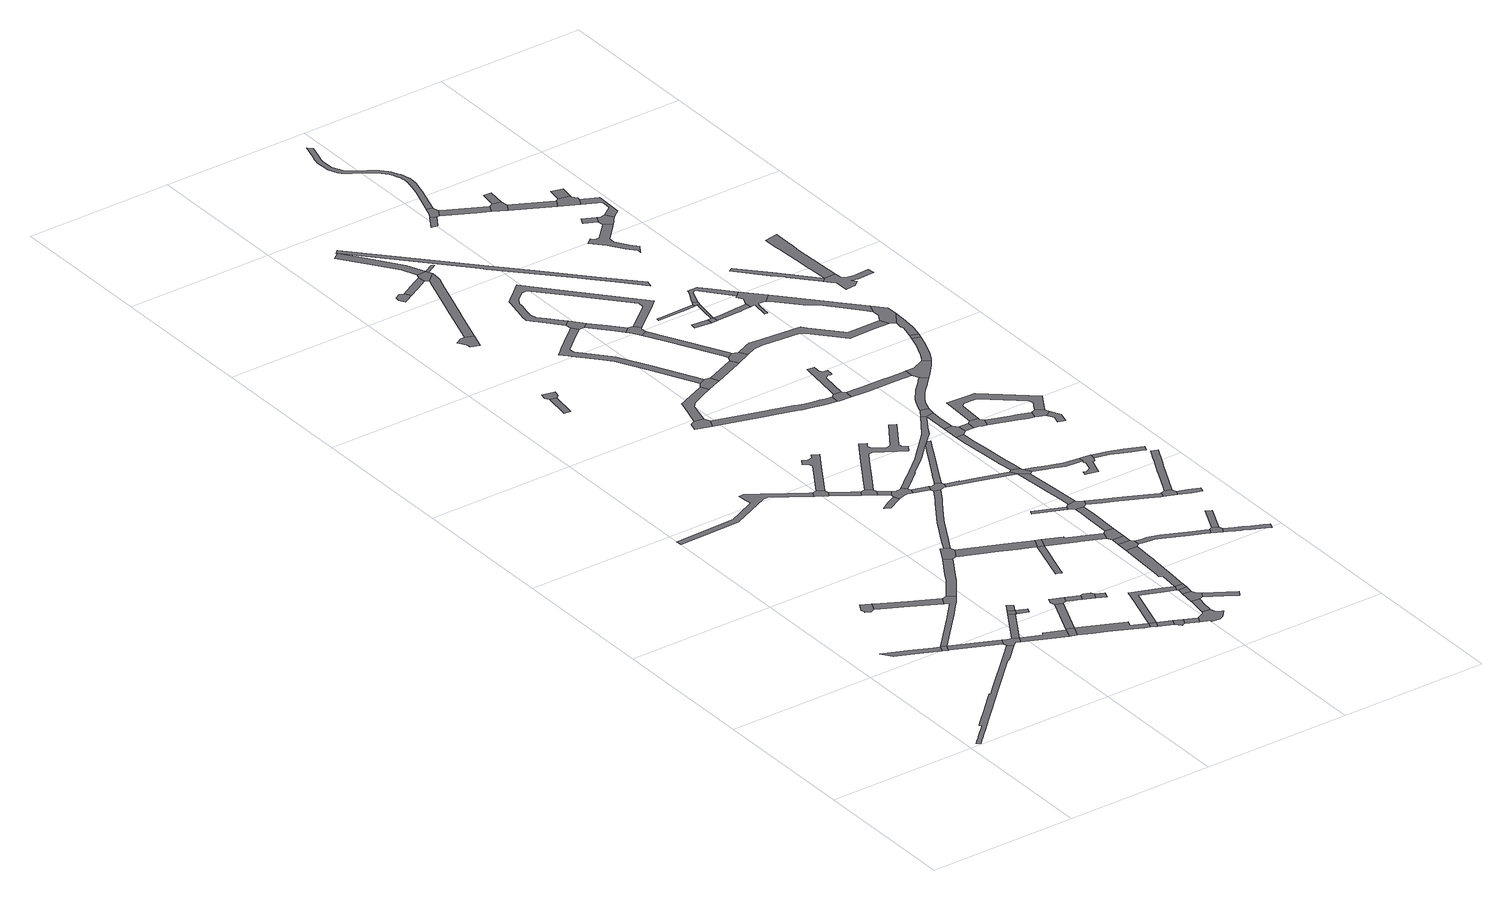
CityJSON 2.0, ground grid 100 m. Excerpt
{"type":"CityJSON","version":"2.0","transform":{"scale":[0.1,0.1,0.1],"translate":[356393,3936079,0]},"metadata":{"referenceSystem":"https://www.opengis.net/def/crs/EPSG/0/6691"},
"CityObjects":{
"road1":{"type":"Road","attributes":{"RoadStructureAttribute.sectionType":"1"},"geometry":[{"type":"MultiSurface","lod":"1","boundaries":[[[0,1,2,3,4,5,6,7,8,9,10,11,12,13,14,15,16,17,18,19,20,21,22,23,24,25,26,27,28,29,30,31,32]]]}]},
"road2":{"type":"Road","attributes":{"RoadStructureAttribute.sectionType":"1"},"geometry":[{"type":"MultiSurface","lod":"1","boundaries":[[[33,34,35,36,37,38,39,40]]]}]},
"road3":{"type":"Road","geometry":[{"type":"MultiSurface","lod":"1","boundaries":[[[41,42,43,33,40]]]}]},
"road4":{"type":"Road","geometry":[{"type":"MultiSurface","lod":"1","boundaries":[[[44,45,46,47,48,49,50]]]}]},
"road5":{"type":"Road","attributes":{"RoadStructureAttribute.sectionType":"1"},"geometry":[{"type":"MultiSurface","lod":"1","boundaries":[[[51,52,42,41,53,54]]]}]},
"road6":{"type":"Road","geometry":[{"type":"MultiSurface","lod":"1","boundaries":[[[55,56,57,58,59,43,42,60,61,62,63,64,65]]]}]},
"road7":{"type":"Road","attributes":{"RoadStructureAttribute.sectionType":"1"},"geometry":[{"type":"MultiSurface","lod":"1","boundaries":[[[49,66,67,56,55,68,69,50]]]}]},
"road8":{"type":"Road","geometry":[{"type":"MultiSurface","lod":"1","boundaries":[[[70,71,51,54,0,32,72,73,74,75]]]}]},
"road9":{"type":"Road","attributes":{"RoadStructureAttribute.sectionType":"1"},"geometry":[{"type":"MultiSurface","lod":"1","boundaries":[[[74,76,77,75]]]}]},
"road10":{"type":"Road","attributes":{"RoadStructureAttribute.sectionType":"1"},"geometry":[{"type":"MultiSurface","lod":"1","boundaries":[[[78,79,80,81,74,73,82,83,84,85]]]}]},
"road11":{"type":"Road","geometry":[{"type":"MultiSurface","lod":"1","boundaries":[[[86,87,88,89,90,91,92,93,94,95,96,97,98,99,100,101,102,103,104,105,106,107,108]]]}]},
"road12":{"type":"Road","geometry":[{"type":"MultiSurface","lod":"1","boundaries":[[[76,109,110,111,77]]]}]},
"road13":{"type":"Road","geometry":[{"type":"MultiSurface","lod":"1","boundaries":[[[112,85,84,113,114]]]}]},
"road14":{"type":"Road","attributes":{"RoadStructureAttribute.sectionType":"1"},"geometry":[{"type":"MultiSurface","lod":"1","boundaries":[[[115,116,111,110]]]}]},
"road15":{"type":"Road","geometry":[{"type":"MultiSurface","lod":"1","boundaries":[[[117,118,110,109]]]}]},
"road16":{"type":"Road","attributes":{"RoadStructureAttribute.sectionType":"1"},"geometry":[{"type":"MultiSurface","lod":"1","boundaries":[[[64,119,120,121,122,123,124,65]]]}]},
"road17":{"type":"Road","attributes":{"RoadStructureAttribute.sectionType":"1"},"geometry":[{"type":"MultiSurface","lod":"1","boundaries":[[[125,126,127,112,114]]]}]},
"road18":{"type":"Road","attributes":{"RoadStructureAttribute.sectionType":"1"},"geometry":[{"type":"MultiSurface","lod":"1","boundaries":[[[113,128,129,130,131,132,133,134,135,136,137,138,114]]]}]},
"road19":{"type":"Road","attributes":{"RoadStructureAttribute.sectionType":"1"},"geometry":[{"type":"MultiSurface","lod":"1","boundaries":[[[139,126,125,140,141,142,143]]]}]},
"road20":{"type":"Road","geometry":[{"type":"MultiSurface","lod":"1","boundaries":[[[144,145,146,147]]]}]},
"road21":{"type":"Road","geometry":[{"type":"MultiSurface","lod":"1","boundaries":[[[148,149,122,121,150,151,152,153]]]}]},
"road22":{"type":"Road","attributes":{"RoadStructureAttribute.sectionType":"1"},"geometry":[{"type":"MultiSurface","lod":"1","boundaries":[[[154,155,147,146,156,157]]]}]},
"road23":{"type":"Road","attributes":{"RoadStructureAttribute.sectionType":"1"},"geometry":[{"type":"MultiSurface","lod":"1","boundaries":[[[158,141,140,159,160]]]}]},
"road24":{"type":"Road","geometry":[{"type":"MultiSurface","lod":"1","boundaries":[[[161,162,133,132]]]}]},
"road25":{"type":"Road","geometry":[{"type":"MultiSurface","lod":"1","boundaries":[[[163,164,165,166,167,86,108]]]}]},
"road26":{"type":"Road","attributes":{"RoadStructureAttribute.sectionType":"1"},"geometry":[{"type":"MultiSurface","lod":"1","boundaries":[[[168,169,170,158,160,171,172]]]}]},
"road27":{"type":"Road","attributes":{"RoadStructureAttribute.sectionType":"1"},"geometry":[{"type":"MultiSurface","lod":"1","boundaries":[[[173,162,161,174]]]}]},
"road28":{"type":"Road","attributes":{"RoadStructureAttribute.sectionType":"1"},"geometry":[{"type":"MultiSurface","lod":"1","boundaries":[[[171,175,176,177,172]]]}]},
"road29":{"type":"Road","attributes":{"RoadStructureAttribute.sectionType":"1"},"geometry":[{"type":"MultiSurface","lod":"1","boundaries":[[[178,179,180,181,165,164]]]}]},
"road30":{"type":"Road","geometry":[{"type":"MultiSurface","lod":"1","boundaries":[[[182,183,184,185,173,174]]]}]},
"road31":{"type":"Road","attributes":{"RoadStructureAttribute.sectionType":"1"},"geometry":[{"type":"MultiSurface","lod":"1","boundaries":[[[186,187,188,151,150,189,190,191,192]]]}]},
"road32":{"type":"Road","geometry":[{"type":"MultiSurface","lod":"1","boundaries":[[[193,194,195,196,197,198,199,200,201]]]}]},
"road33":{"type":"Road","attributes":{"RoadStructureAttribute.sectionType":"1"},"geometry":[{"type":"MultiSurface","lod":"1","boundaries":[[[202,185,184,203]]]}]},
"road34":{"type":"Road","geometry":[{"type":"MultiSurface","lod":"1","boundaries":[[[204,205,206,207,208,209,210,211]]]}]},
"road35":{"type":"Road","geometry":[{"type":"MultiSurface","lod":"1","boundaries":[[[180,179,212,213,214,215]]]}]},
"road36":{"type":"Road","attributes":{"RoadStructureAttribute.sectionType":"1"},"geometry":[{"type":"MultiSurface","lod":"1","boundaries":[[[216,217,218,219,220,221,222,223,224,225,167,166]]]}]},
"road37":{"type":"Road","attributes":{"RoadStructureAttribute.sectionType":"1"},"geometry":[{"type":"MultiSurface","lod":"1","boundaries":[[[226,227,228,229,230,231,153,152,232,233,234,235,236,237,238,239,240,241]]]}]},
"road38":{"type":"Road","attributes":{"RoadStructureAttribute.sectionType":"1"},"geometry":[{"type":"MultiSurface","lod":"1","boundaries":[[[242,243,244,133,162,245,246,247,248,249,250]]]}]},
"road39":{"type":"Road","attributes":{"RoadStructureAttribute.sectionType":"1"},"geometry":[{"type":"MultiSurface","lod":"1","boundaries":[[[192,251,252,253,254,255]]]}]},
"road40":{"type":"Road","geometry":[{"type":"MultiSurface","lod":"1","boundaries":[[[256,257,258,259,260,261]]]}]},
"road41":{"type":"Road","attributes":{"RoadStructureAttribute.sectionType":"1"},"geometry":[{"type":"MultiSurface","lod":"1","boundaries":[[[213,212,262,263]]]}]},
"road42":{"type":"Road","geometry":[{"type":"MultiSurface","lod":"1","boundaries":[[[264,265,266,267,202,203,268,269,270,271,272,273,274,275]]]}]},
"road43":{"type":"Road","geometry":[{"type":"MultiSurface","lod":"1","boundaries":[[[276,277,278,279,280,263,262,211,210,281,282,283,284,285]]]}]},
"road44":{"type":"Road","geometry":[{"type":"MultiSurface","lod":"1","boundaries":[[[286,287,288,289,290,291,292]]]}]},
"road45":{"type":"Road","geometry":[{"type":"MultiSurface","lod":"1","boundaries":[[[186,192,255,293]]]}]},
"road46":{"type":"Road","attributes":{"RoadStructureAttribute.sectionType":"1"},"geometry":[{"type":"MultiSurface","lod":"1","boundaries":[[[294,295,296,297,298,299,264,275]]]}]},
"road47":{"type":"Road","attributes":{"RoadStructureAttribute.sectionType":"1"},"geometry":[{"type":"MultiSurface","lod":"1","boundaries":[[[284,300,301,285]]]}]},
"road48":{"type":"Road","attributes":{"RoadStructureAttribute.sectionType":"1"},"geometry":[{"type":"MultiSurface","lod":"1","boundaries":[[[302,303,304,305,306,307,308,309,310,311,312,257,256]]]}]},
"road49":{"type":"Road","geometry":[{"type":"MultiSurface","lod":"1","boundaries":[[[297,296,313,314,315,316,317]]]}]},
"road50":{"type":"Road","attributes":{"RoadStructureAttribute.sectionType":"1"},"geometry":[{"type":"MultiSurface","lod":"1","boundaries":[[[318,319,320,321,322,323,324,325,326,327,328,329,330,200,199]]]}]},
"road51":{"type":"Road","attributes":{"RoadStructureAttribute.sectionType":"1"},"geometry":[{"type":"MultiSurface","lod":"1","boundaries":[[[331,332,317,316,333,334,335]]]}]},
"road52":{"type":"Road","geometry":[{"type":"MultiSurface","lod":"1","boundaries":[[[334,336,337,250,249,335]]]}]},
"road53":{"type":"Road","attributes":{"RoadStructureAttribute.sectionType":"1"},"geometry":[{"type":"MultiSurface","lod":"1","boundaries":[[[338,339,288,287,340,341]]]}]},
"road54":{"type":"Road","geometry":[{"type":"MultiSurface","lod":"1","boundaries":[[[240,342,343,344,345,346,347,348,301,300,241]]]}]},
"road55":{"type":"Road","attributes":{"RoadStructureAttribute.sectionType":"1"},"geometry":[{"type":"MultiSurface","lod":"1","boundaries":[[[255,349,350,351,352,353,354,355,356,357,293]]]}]},
"road56":{"type":"Road","attributes":{"RoadStructureAttribute.sectionType":"1"},"geometry":[{"type":"MultiSurface","lod":"1","boundaries":[[[358,359,360,361,314,313]]]}]},
"road57":{"type":"Road","attributes":{"RoadStructureAttribute.sectionType":"1"},"geometry":[{"type":"MultiSurface","lod":"1","boundaries":[[[362,363,364,365,366,367,368,369,370,371,372,373,374,375,376,377,378,379,380,381,382,383,384,385]]]}]},
"road58":{"type":"Road","attributes":{"RoadStructureAttribute.sectionType":"1"},"geometry":[{"type":"MultiSurface","lod":"1","boundaries":[[[386,387,388,389,390,391,392,393,394,395,396,250,337]]]}]},
"road59":{"type":"Road","attributes":{"RoadStructureAttribute.sectionType":"1"},"geometry":[{"type":"MultiSurface","lod":"1","boundaries":[[[397,398,399,400,401,402,403,404]]]}]},
"road60":{"type":"Road","attributes":{"RoadStructureAttribute.sectionType":"1"},"geometry":[{"type":"MultiSurface","lod":"1","boundaries":[[[214,405,406,407,408,409,410,411,412,413,414,415,416,417,418,419,420,421,215]]]}]},
"road61":{"type":"Road","attributes":{"RoadStructureAttribute.sectionType":"1"},"geometry":[{"type":"MultiSurface","lod":"1","boundaries":[[[260,422,423,424,425,426,427,428,429,430,431,432,433,434,435,436,437,438,439,440,441,442,443,444,261]]]}]},
"road62":{"type":"Road","geometry":[{"type":"MultiSurface","lod":"1","boundaries":[[[326,325,445,401,400,338,341]]]}]},
"road63":{"type":"Road","geometry":[{"type":"MultiSurface","lod":"1","boundaries":[[[384,307,306,446,447,448,385]]]}]},
"road64":{"type":"Road","geometry":[{"type":"MultiSurface","lod":"1","boundaries":[[[391,390,449,450,451,452]]]}]},
"road65":{"type":"Road","attributes":{"RoadStructureAttribute.sectionType":"1"},"geometry":[{"type":"MultiSurface","lod":"1","boundaries":[[[453,452,451,454]]]}]},
"road66":{"type":"Road","attributes":{"RoadStructureAttribute.sectionType":"1"},"geometry":[{"type":"MultiSurface","lod":"1","boundaries":[[[455,456,457,458]]]}]},
"road67":{"type":"Road","geometry":[{"type":"MultiSurface","lod":"1","boundaries":[[[459,460,353,352,453,454]]]}]},
"road68":{"type":"Road","geometry":[{"type":"MultiSurface","lod":"1","boundaries":[[[445,461,462,401]]]}]},
"road69":{"type":"Road","attributes":{"RoadStructureAttribute.sectionType":"1"},"geometry":[{"type":"MultiSurface","lod":"1","boundaries":[[[463,464,465,466,467,468,469,470,471,472,473,474,465,475,476,477,478,479,344,343]]]}]},
"road70":{"type":"Road","geometry":[{"type":"MultiSurface","lod":"1","boundaries":[[[480,481,371,370,482,483]]]}]},
"road71":{"type":"Road","attributes":{"RoadStructureAttribute.sectionType":"1"},"geometry":[{"type":"MultiSurface","lod":"1","boundaries":[[[484,485,486,487,488,489,490,491,492,493,494,495,496,497,498,499,346,345]]]}]},
"road72":{"type":"Road","attributes":{"RoadStructureAttribute.sectionType":"1"},"geometry":[{"type":"MultiSurface","lod":"1","boundaries":[[[500,501,502,503,504,505,506,507,508,509,510,511,512,513,278,277,514,515,516,517,518,519,520,521,522,523,524,525,500,526,527,528,529,530]]]}]},
"road73":{"type":"Road","attributes":{"RoadStructureAttribute.sectionType":"1"},"geometry":[{"type":"MultiSurface","lod":"1","boundaries":[[[531,532,533,534,535,536,460,459]]]}]},
"road74":{"type":"Road","attributes":{"RoadStructureAttribute.sectionType":"1"},"geometry":[{"type":"MultiSurface","lod":"1","boundaries":[[[482,537,538,539,540,483]]]}]},
"road75":{"type":"Road","attributes":{"RoadStructureAttribute.sectionType":"1"},"geometry":[{"type":"MultiSurface","lod":"1","boundaries":[[[541,542,543,448,447,544,545,546]]]}]},
"road76":{"type":"Road","geometry":[{"type":"MultiSurface","lod":"1","boundaries":[[[457,547,534,533,548,549,550,470,469,458]]]}]},
"road77":{"type":"Road","geometry":[{"type":"MultiSurface","lod":"1","boundaries":[[[551,539,538,552,553,554,555,556]]]}]},
"road78":{"type":"Road","attributes":{"RoadStructureAttribute.sectionType":"1"},"geometry":[{"type":"MultiSurface","lod":"1","boundaries":[[[557,558,559,560,561,562,563,450,449,564,565,566,567,568,569,570,571]]]}]},
"road79":{"type":"Road","attributes":{"RoadStructureAttribute.sectionType":"1"},"geometry":[{"type":"MultiSurface","lod":"1","boundaries":[[[572,573,574,575,576,577,578,579,580,581,582,583,584,585,586,587,588,589,590,591,592,481,480,593,594,595,596,597,598,599,600,601,602,603,604,605,606,607,608,609,610,551,556]]]}]},
"road80":{"type":"Road","attributes":{"RoadStructureAttribute.sectionType":"1"},"geometry":[{"type":"MultiSurface","lod":"1","boundaries":[[[611,612,554,553,613,614,615,616,617]]]}]},
"road81":{"type":"Road","attributes":{"RoadStructureAttribute.sectionType":"1"},"geometry":[{"type":"MultiSurface","lod":"1","boundaries":[[[618,619,620,621,622,623,624,625,626,627,628,629,630]]]}]},
"road82":{"type":"Road","geometry":[{"type":"MultiSurface","lod":"1","boundaries":[[[475,465,474,631,632,633,634]]]}]},
"road83":{"type":"Road","geometry":[{"type":"MultiSurface","lod":"1","boundaries":[[[617,616,546,545,635,636]]]}]},
"road84":{"type":"Road","geometry":[{"type":"MultiSurface","lod":"1","boundaries":[[[637,638,639,433,432,640,641]]]}]},
"road85":{"type":"Road","attributes":{"RoadStructureAttribute.sectionType":"1"},"geometry":[{"type":"MultiSurface","lod":"1","boundaries":[[[633,642,643,644,645,646,647,648,649,650,651,652,634]]]}]},
"road86":{"type":"Road","attributes":{"RoadStructureAttribute.sectionType":"1"},"geometry":[{"type":"MultiSurface","lod":"1","boundaries":[[[653,654,655,656,657,658,659,660,549,548,661,662,663,664,665,666,667,668]]]}]},
"road87":{"type":"Road","geometry":[{"type":"MultiSurface","lod":"1","boundaries":[[[527,648,647,669,670,528]]]}]},
"road88":{"type":"Road","attributes":{"RoadStructureAttribute.sectionType":"1"},"geometry":[{"type":"MultiSurface","lod":"1","boundaries":[[[638,671,672,673,674,675,676,677,678,679,680,681,682,683,639]]]}]},
"road89":{"type":"Road","geometry":[{"type":"MultiSurface","lod":"1","boundaries":[[[684,685,557,571,686,687]]]}]},
"road90":{"type":"Road","attributes":{"RoadStructureAttribute.sectionType":"1"},"geometry":[{"type":"MultiSurface","lod":"1","boundaries":[[[688,689,690,691,692,693,632,631,694,695,696,697,698,699]]]}]},
"road91":{"type":"Road","geometry":[{"type":"MultiSurface","lod":"1","boundaries":[[[700,501,500,530,701,702]]]}]},
"road92":{"type":"Road","geometry":[{"type":"MultiSurface","lod":"1","boundaries":[[[703,704,705,706]]]}]},
"road93":{"type":"Road","attributes":{"RoadStructureAttribute.sectionType":"1"},"geometry":[{"type":"MultiSurface","lod":"1","boundaries":[[[707,708,670,669]]]}]},
"road94":{"type":"Road","geometry":[{"type":"MultiSurface","lod":"1","boundaries":[[[709,710,711,712]]]}]},
"road95":{"type":"Road","attributes":{"RoadStructureAttribute.sectionType":"1"},"geometry":[{"type":"MultiSurface","lod":"1","boundaries":[[[713,714,715,716,717,718,719,720]]]}]},
"road96":{"type":"Road","attributes":{"RoadStructureAttribute.sectionType":"1"},"geometry":[{"type":"MultiSurface","lod":"1","boundaries":[[[684,721,722,685]]]}]},
"road97":{"type":"Road","geometry":[{"type":"MultiSurface","lod":"1","boundaries":[[[723,724,725,726,706,705,727,728,729,730]]]}]},
"road98":{"type":"Road","attributes":{"RoadStructureAttribute.sectionType":"1"},"geometry":[{"type":"MultiSurface","lod":"1","boundaries":[[[731,732,733,734,735,687,686,736,737,738,739,740,741,742,743]]]}]},
"road99":{"type":"Road","geometry":[{"type":"MultiSurface","lod":"1","boundaries":[[[712,711,744,745,746]]]}]},
"road100":{"type":"Road","geometry":[{"type":"MultiSurface","lod":"1","boundaries":[[[747,748,749,708,707,750,751,752,753]]]}]},
"road101":{"type":"Road","attributes":{"RoadStructureAttribute.sectionType":"1"},"geometry":[{"type":"MultiSurface","lod":"1","boundaries":[[[754,755,756,757,758,759,760,761,762,763,764,765,637,641]]]}]},
"road102":{"type":"Road","geometry":[{"type":"MultiSurface","lod":"1","boundaries":[[[766,767,699,698,768,769,770,771,772,773,774,775,776,777,778]]]}]},
"road103":{"type":"Road","geometry":[{"type":"MultiSurface","lod":"1","boundaries":[[[779,780,781,782,653,668,783]]]}]},
"road104":{"type":"Road","attributes":{"RoadStructureAttribute.sectionType":"1"},"geometry":[{"type":"MultiSurface","lod":"1","boundaries":[[[784,746,745,785,786,787]]]}]},
"road105":{"type":"Road","attributes":{"RoadStructureAttribute.sectionType":"1"},"geometry":[{"type":"MultiSurface","lod":"1","boundaries":[[[788,789,790,791,792,793,794,795,796,797,798,799,800,801,802,803,804,805,806,807,808,809,810,811,700,702]]]}]},
"road106":{"type":"Road","geometry":[{"type":"MultiSurface","lod":"1","boundaries":[[[786,812,813,814,815,816,720,719,787]]]}]},
"road107":{"type":"Road","attributes":{"RoadStructureAttribute.sectionType":"1"},"geometry":[{"type":"MultiSurface","lod":"1","boundaries":[[[817,818,819,820,821,822,823,824,825,826,827,828,829,830,831,832,833,834,835,836,837,838,839,840,841,842,843,844,845,846,847,848,849,850,851,852,853,854,855,856,857,858,859,860,861,862,863,864,865,866,867,868,869,870,871,723,730]]]}]},
"road108":{"type":"Road","attributes":{"RoadStructureAttribute.sectionType":"1"},"geometry":[{"type":"MultiSurface","lod":"1","boundaries":[[[872,728,727,873,874,875]]]}]},
"road109":{"type":"Road","attributes":{"RoadStructureAttribute.sectionType":"1"},"geometry":[{"type":"MultiSurface","lod":"1","boundaries":[[[876,877,878,879,880,881,779,783]]]}]},
"road110":{"type":"Road","attributes":{"RoadStructureAttribute.sectionType":"1"},"geometry":[{"type":"MultiSurface","lod":"1","boundaries":[[[744,882,883,884,885,886,887,888,889,890,745]]]}]},
"road111":{"type":"Road","attributes":{"RoadStructureAttribute.sectionType":"1"},"geometry":[{"type":"MultiSurface","lod":"1","boundaries":[[[891,892,893,894,753,752,895,896,897]]]}]},
"road112":{"type":"Road","attributes":{"RoadStructureAttribute.sectionType":"1"},"geometry":[{"type":"MultiSurface","lod":"1","boundaries":[[[635,898,899,900,901,902,903,904,905,906,907,908,909,910,911,912,913,914,915,636]]]}]},
"road113":{"type":"Road","attributes":{"RoadStructureAttribute.sectionType":"1"},"geometry":[{"type":"MultiSurface","lod":"1","boundaries":[[[781,916,917,918,919,920,921,922,923,924,925,926,782]]]}]},
"road114":{"type":"Road","attributes":{"RoadStructureAttribute.sectionType":"1"},"geometry":[{"type":"MultiSurface","lod":"1","boundaries":[[[814,927,928,929,930,931,932,933,934,935,936,937,938,939,940,815]]]}]},
"road115":{"type":"Road","attributes":{"RoadStructureAttribute.sectionType":"1"},"geometry":[{"type":"MultiSurface","lod":"1","boundaries":[[[941,942,943,944,945,946,947,766,778,948,949,950,951,952,953,954,955,956]]]}]},
"road116":{"type":"Road","attributes":{"RoadStructureAttribute.sectionType":"1"},"geometry":[{"type":"MultiSurface","lod":"1","boundaries":[[[957,958,959,960,961,962,749,748,963,964,965,966,967,968,969,970,971,972]]]}]},
"road117":{"type":"Road","geometry":[{"type":"MultiSurface","lod":"1","boundaries":[[[973,875,874,974,975,976]]]}]},
"road118":{"type":"Road","geometry":[{"type":"MultiSurface","lod":"1","boundaries":[[[977,978,760,759,799,798,979,980,981,982]]]}]},
"road119":{"type":"Road","geometry":[{"type":"MultiSurface","lod":"1","boundaries":[[[897,983,984,972,971,891]]]}]},
"road120":{"type":"Road","attributes":{"RoadStructureAttribute.sectionType":"1"},"geometry":[{"type":"MultiSurface","lod":"1","boundaries":[[[985,986,973,976]]]}]},
"road121":{"type":"Road","attributes":{"RoadStructureAttribute.sectionType":"1"},"geometry":[{"type":"MultiSurface","lod":"1","boundaries":[[[983,987,988,989,990,984]]]}]},
"road122":{"type":"Road","geometry":[{"type":"MultiSurface","lod":"1","boundaries":[[[885,991,992,993,994,995,996,997,998,999,1000,1001,1002,934,933,1003,1004,1005,886]]]}]},
"road123":{"type":"Road","attributes":{"RoadStructureAttribute.sectionType":"1"},"geometry":[{"type":"MultiSurface","lod":"1","boundaries":[[[1006,1007,1008,1009,1010,1011,1012,1013,1014,1015,1016,1017,1018,1019,1020,1021,1022]]]}]},
"road124":{"type":"Road","attributes":{"RoadStructureAttribute.sectionType":"1"},"geometry":[{"type":"MultiSurface","lod":"1","boundaries":[[[975,974,1023,1024]]]}]},
"road125":{"type":"Road","geometry":[{"type":"MultiSurface","lod":"1","boundaries":[[[1025,1026,1027,1028,1029,1030]]]}]},
"road126":{"type":"Road","attributes":{"RoadStructureAttribute.sectionType":"1"},"geometry":[{"type":"MultiSurface","lod":"1","boundaries":[[[1031,1032,1033,1034,1035,1036,1037,1038,1039,1040,1041,977,982]]]}]},
"road127":{"type":"Road","attributes":{"RoadStructureAttribute.sectionType":"1"},"geometry":[{"type":"MultiSurface","lod":"1","boundaries":[[[1042,1043,1044,1002,1001,1045,1046,1047,1048,1049,1050,1051,1052,1053,1054,1055]]]}]},
"road128":{"type":"Road","geometry":[{"type":"MultiSurface","lod":"1","boundaries":[[[1056,1057,1058,1059,1025,1030,1006,1022]]]}]},
"road129":{"type":"Road","geometry":[{"type":"MultiSurface","lod":"1","boundaries":[[[1023,1060,1061,1062,1063,1064,1065,1024]]]}]},
"road130":{"type":"Road","geometry":[{"type":"MultiSurface","lod":"1","boundaries":[[[1036,1035,1066,1067]]]}]},
"road131":{"type":"Road","attributes":{"RoadStructureAttribute.sectionType":"1"},"geometry":[{"type":"MultiSurface","lod":"1","boundaries":[[[1068,1069,1065,1064]]]}]},
"road132":{"type":"Road","attributes":{"RoadStructureAttribute.sectionType":"1"},"geometry":[{"type":"MultiSurface","lod":"1","boundaries":[[[1056,1070,1071,1061,1060,1072,1073,1057]]]}]},
"road133":{"type":"Road","attributes":{"RoadStructureAttribute.sectionType":"1"},"geometry":[{"type":"MultiSurface","lod":"1","boundaries":[[[1066,1074,1075,1076,1077,1078,1079,1080,1081,1082,1067]]]}]},
"road134":{"type":"Road","attributes":{"RoadStructureAttribute.sectionType":"1"},"geometry":[{"type":"MultiSurface","lod":"1","boundaries":[[[1083,1084,1085,1086,1087,1088,1089,1090,1091,1092]]]}]},
"road135":{"type":"Road","geometry":[{"type":"MultiSurface","lod":"1","boundaries":[[[1093,1055,1054,1094,1095,906,905,1079,1078]]]}]},
"road136":{"type":"Road","geometry":[{"type":"MultiSurface","lod":"1","boundaries":[[[1096,1097,1098,1099,1100,1101,1102,1103,1104,1083,1092,1105,1106,1107,1108,1109,1110]]]}]},
"road137":{"type":"Road","attributes":{"RoadStructureAttribute.sectionType":"1"},"geometry":[{"type":"MultiSurface","lod":"1","boundaries":[[[1104,1111,1112,1113,1114,1115,1116,1117,1118,1119,1120,1121,1122,1123,1124,1083]]]}]}
},
"vertices":[
[868,821,0],[777,733,0],[517,481,0],[462,427,0],[455,435,0],[444,423,0],[341,322,0],[338,319,0],[227,211,0],[201,185,0],[196,181,0],[208,169,0],[112,75,0],[106,69,0],[89,53,0],[61,25,0],[82,7,0],[108,33,0],[125,49,0],[145,69,0],[215,138,0],[231,154,0],[257,180,0],[271,193,0],[349,269,0],[371,291,0],[437,356,0],[438,356,0],[541,457,0],[771,680,0],[775,676,0],[805,704,0],[897,792,0],
[542,1040,0],[505,1057,0],[366,1117,0],[208,1186,0],[256,1115,0],[347,1075,0],[500,1008,0],[524,998,0],
[559,982,0],[578,1025,0],[551,1049,0],
[443,1709,0],[416,1655,0],[422,1632,0],[417,1623,0],[453,1604,0],[481,1621,0],[508,1675,0],
[883,892,0],[584,1023,0],[564,981,0],[863,850,0],
[882,1479,0],[854,1426,0],[883,1411,0],[777,1293,0],[774,1289,0],[804,1268,0],[817,1283,0],[910,1386,0],[917,1393,0],[959,1451,0],[911,1486,0],
[549,1585,0],[673,1521,0],[700,1574,0],[554,1651,0],
[938,868,0],[913,879,0],[928,822,0],[960,808,0],[979,850,0],[941,872,0],
[1121,1082,0],[1082,1105,0],
[1123,814,0],[1113,799,0],[1109,791,0],[1088,801,0],[1057,765,0],[1156,722,0],[1227,691,0],[1257,760,0],
[980,2907,0],[965,2918,0],[755,3059,0],[753,3060,0],[726,3078,0],[684,3105,0],[652,3126,0],[640,3133,0],[605,3130,0],[612,3073,0],[618,3029,0],[496,2972,0],[423,2938,0],[186,2932,0],[3,2928,0],[4,2888,0],[189,2892,0],[431,2897,0],[503,2931,0],[707,3025,0],[737,3022,0],[943,2884,0],[958,2874,0],
[1128,1079,0],[1142,1117,0],[1103,1140,0],
[1261,770,0],[1273,672,0],[1307,750,0],
[1174,1169,0],[1135,1193,0],
[1202,1052,0],[1216,1089,0],
[1069,1599,0],[1098,1647,0],[1198,1809,0],[1146,1840,0],[1059,1699,0],[1019,1633,0],
[1420,1013,0],[1373,1033,0],[1278,808,0],
[1357,635,0],[1442,598,0],[1639,508,0],[1644,505,0],[1674,492,0],[1693,533,0],[1663,547,0],[1590,581,0],[1592,587,0],[1605,617,0],[1351,731,0],
[1374,1033,0],[1447,1024,0],[1465,1065,0],[1380,1102,0],[1363,1061,0],
[339,4510,0],[383,4504,0],[406,4675,0],[363,4687,0],
[1206,1948,0],[1170,1880,0],[1226,1819,0],[1267,1885,0],[1257,1915,0],[1224,1938,0],
[356,4756,0],[345,4712,0],[431,4691,0],[441,4735,0],
[1557,1025,0],[1510,997,0],[1539,984,0],
[1715,473,0],[1734,515,0],
[966,2869,0],[1035,2822,0],[1057,2856,0],[1051,2885,0],[1010,2914,0],
[1622,1016,0],[1581,1034,0],[1570,1030,0],[1613,952,0],[1631,993,0],
[1825,474,0],[1806,432,0],
[1646,937,0],[1675,924,0],[1691,966,0],
[1146,2748,0],[1194,2715,0],[1216,2749,0],[1168,2781,0],
[1841,397,0],[1849,404,0],[1862,407,0],[1881,449,0],
[1712,1697,0],[1694,1705,0],[1592,1748,0],[1467,1717,0],[1571,1674,0],[1672,1631,0],[1682,1627,0],
[309,5532,0],[340,5478,0],[342,5448,0],[400,5429,0],[415,5473,0],[431,5521,0],[436,5536,0],[379,5555,0],[350,5555,0],
[1964,412,0],[1945,370,0],
[1312,2576,0],[1268,2553,0],[1211,2517,0],[1216,2514,0],[1250,2495,0],[1330,2540,0],[1354,2551,0],[1338,2587,0],
[1271,2664,0],[1294,2698,0],[1288,2727,0],[1246,2754,0],
[1217,3150,0],[1274,3240,0],[1231,3266,0],[1211,3234,0],[1181,3227,0],[1149,3247,0],[1122,3205,0],[1138,3195,0],[1155,3184,0],[1161,3155,0],
[1532,2444,0],[1518,2422,0],[1495,2390,0],[1368,2195,0],[1350,2163,0],[1273,2026,0],[1309,2009,0],[1356,2091,0],[1392,2155,0],[1402,2174,0],[1451,2248,0],[1528,2367,0],[1551,2399,0],[1565,2421,0],[1607,2490,0],[1568,2505,0],
[1996,811,0],[1801,884,0],[1770,784,0],[1745,549,0],[1804,742,0],[1830,825,0],[1978,770,0],[2050,743,0],[2066,785,0],
[1585,1313,0],[1595,1310,0],[1624,1301,0],[1635,1339,0],[1719,1611,0],
[963,3968,0],[904,3982,0],[867,3963,0],[850,3905,0],[954,3874,0],[979,3929,0],
[1340,2617,0],[1363,2650,0],
[2023,453,0],[2021,441,0],[2021,438,0],[1992,425,0],[2004,343,0],[2004,331,0],[2064,326,0],[2091,339,0],[2130,385,0],[2123,390,0],[2092,412,0],[2078,445,0],
[1466,2597,0],[1458,2613,0],[1432,2644,0],[1420,2634,0],[1390,2632,0],[1378,2561,0],[1397,2566,0],[1421,2568,0],[1455,2557,0],[1467,2596,0],
[354,6095,0],[413,6128,0],[390,6169,0],[362,6182,0],[322,6159,0],[318,6128,0],[340,6087,0],
[1749,1682,0],
[2092,539,0],[2094,554,0],[2098,579,0],[2043,586,0],[2041,571,0],[2038,547,0],
[1561,2524,0],[1574,2562,0],
[986,4050,0],[1005,4120,0],[1033,4150,0],[1124,4194,0],[1189,4223,0],[1165,4278,0],[1160,4275,0],[1062,4231,0],[997,4199,0],[961,4184,0],[951,4150,0],
[2126,591,0],[2150,629,0],[2126,644,0],[2112,681,0],[2055,688,0],
[451,5582,0],[503,5736,0],[526,5802,0],[586,5980,0],[623,6089,0],[653,6178,0],[660,6199,0],[660,6257,0],[597,6200,0],[579,6148,0],[528,5998,0],[474,5836,0],[447,5757,0],
[2059,719,0],[2056,698,0],[2116,713,0],[2119,734,0],[2061,739,0],
[2123,779,0],[2120,780,0],
[565,6267,0],[513,6238,0],[541,6200,0],[572,6218,0],
[1639,2502,0],[1653,2497,0],[1664,2534,0],[1657,2553,0],[1622,2573,0],[1615,2561,0],[1596,2555,0],
[1749,1599,0],[1905,1533,0],[1920,1527,0],[2070,1464,0],[2088,1521,0],[1962,1574,0],[1943,1582,0],[1868,1614,0],[1874,1629,0],
[2286,493,0],[2315,475,0],[2320,482,0],[2339,513,0],
[1164,4470,0],[1071,4649,0],[971,4839,0],[965,4847,0],[798,5041,0],[798,5050,0],[798,5081,0],[877,5147,0],[976,5230,0],[948,5273,0],[927,5255,0],[881,5216,0],[766,5120,0],[739,5095,0],[731,5089,0],[709,5069,0],[749,5022,0],[760,5009,0],[869,4882,0],[930,4811,0],[1039,4601,0],[1119,4447,0],[1188,4311,0],[1232,4333,0],
[2136,932,0],[2147,1087,0],[2149,1111,0],[2151,1166,0],[2157,1282,0],[2079,1285,0],[2072,1128,0],[2060,957,0],[2058,931,0],[2077,919,0],[2079,918,0],
[296,6737,0],[403,6587,0],[537,6398,0],[578,6297,0],[642,6299,0],[590,6428,0],[451,6623,0],[345,6772,0],
[1360,2840,0],[1467,3008,0],[1508,3072,0],[1537,3075,0],[1722,2963,0],[1748,3006,0],[1722,3021,0],[1714,3050,0],[1843,3247,0],[1802,3274,0],[1672,3078,0],[1643,3070,0],[1563,3118,0],[1555,3147,0],[1572,3173,0],[1529,3200,0],[1423,3033,0],
[1145,3817,0],[1215,3795,0],[1294,3772,0],[1337,3759,0],[1466,3720,0],[1493,3712,0],[1530,3702,0],[1586,3690,0],[1631,3680,0],[1669,3674,0],[1717,3667,0],[1725,3727,0],[1679,3733,0],[1642,3740,0],[1601,3748,0],[1545,3760,0],[1511,3769,0],[1484,3778,0],[1354,3816,0],[1336,3822,0],[1310,3829,0],[1291,3835,0],[1163,3874,0],
[649,6282,0],
[1243,4246,0],[1296,4269,0],[1272,4325,0],
[2180,1301,0],[2181,1342,0],[2162,1364,0],[2083,1368,0],
[2085,1429,0],[2164,1426,0],
[1889,1978,0],[1878,1950,0],[2081,1868,0],[2092,1896,0],
[2167,1534,0],[2112,1539,0],
[725,6326,0],[711,6339,0],
[1674,2491,0],[1816,2448,0],[2082,2367,0],[2104,2113,0],[2110,2028,0],[2117,1926,0],[2117,1912,0],[2172,1923,0],[2172,1928,0],[2166,2019,0],[2159,2117,0],[2141,2323,0],[2057,2414,0],[1829,2482,0],[1755,2504,0],[1756,2506,0],[1686,2527,0],
[983,5346,0],[945,5313,0],[1016,5232,0],[1053,5264,0],
[1731,2685,0],[1770,2756,0],[1805,2817,0],[1826,2854,0],[1824,2855,0],[1841,2885,0],[1891,2976,0],[1872,2986,0],[1838,2951,0],[1808,2902,0],[1771,2836,0],[1738,2776,0],[1677,2667,0],[1672,2658,0],[1670,2659,0],[1629,2585,0],
[2039,3218,0],[2007,3235,0],[2004,3231,0],[1961,3167,0],[1895,3068,0],[1805,2978,0],[1763,2935,0],[1703,2875,0],[1692,2864,0],[1690,2861,0],[1583,2770,0],[1557,2747,0],[1534,2728,0],[1532,2729,0],[1544,2686,0],[1581,2718,0],[1604,2737,0],[1603,2739,0],[1718,2837,0],[1737,2855,0],[1825,2945,0],[1934,3049,0],[1968,3110,0],[1976,3123,0],[1993,3148,0],[2031,3206,0],[2037,3152,0],[2038,3039,0],[2093,3040,0],[2091,3152,0],[2094,3225,0],
[2171,1726,0],[2172,1775,0],[2172,1836,0],[2117,1837,0],[2117,1775,0],[2115,1685,0],
[1139,5089,0],[1179,5042,0],[1217,5074,0],[1135,5170,0],
[1475,4414,0],[1374,4369,0],[1278,4327,0],[1500,4359,0],[1511,4364,0],[1483,4417,0],
[2101,1860,0],[2198,1850,0],[2215,1886,0],[2189,1898,0],
[1257,5071,0],[1207,5006,0],[1237,4959,0],[1281,4982,0],[1278,5022,0],[1290,5032,0],
[2617,1189,0],[2499,1241,0],[2424,1275,0],[2345,1311,0],[2295,1325,0],[2262,1332,0],[2226,1336,0],[2209,1298,0],[2256,1292,0],[2286,1286,0],[2331,1273,0],[2407,1239,0],[2483,1205,0],[2591,1157,0],[2598,1153,0],
[1299,5040,0],[1484,5194,0],[1528,5232,0],[1477,5293,0],[1099,5725,0],[1032,5801,0],[983,5860,0],[974,5852,0],[922,5807,0],[875,5767,0],[866,5759,0],[853,5748,0],[832,5728,0],[828,5702,0],[823,5680,0],[809,5616,0],[799,5571,0],[793,5545,0],[787,5500,0],[816,5463,0],[820,5459,0],[962,5370,0],[943,5393,0],[896,5447,0],[854,5496,0],[842,5534,0],[854,5587,0],[866,5644,0],[872,5681,0],[892,5716,0],[896,5719,0],[954,5769,0],[994,5769,0],[1160,5579,0],[1439,5260,0],[1437,5223,0],[1436,5220,0],[1349,5147,0],[1277,5087,0],
[1533,4497,0],[1353,4843,0],[1305,4827,0],[1454,4540,0],[1485,4481,0],[1497,4455,0],[1542,4479,0],
[339,6780,0],[346,6773,0],[921,6138,0],[948,6109,0],[1320,5711,0],[1374,5654,0],[1473,5544,0],[1614,5384,0],[1625,5429,0],[1415,5660,0],[1183,5909,0],[974,6133,0],[365,6803,0],
[2167,2339,0],[2136,2391,0],[2133,2412,0],[2076,2428,0],
[1614,4413,0],[1578,4462,0],
[1819,3718,0],[1799,3741,0],[1749,3746,0],[1731,3665,0],[1813,3658,0],
[2125,2477,0],[2118,2532,0],[2102,2752,0],[2095,2844,0],[2095,2848,0],[2095,2923,0],[2040,2922,0],[2041,2835,0],[2043,2817,0],[2062,2562,0],[2065,2527,0],
[2635,1692,0],[2628,1694,0],[2565,1724,0],[2452,1778,0],[2425,1790,0],[2369,1816,0],[2327,1835,0],[2324,1836,0],[2287,1809,0],[2310,1799,0],[2350,1780,0],[2409,1753,0],[2435,1741,0],[2542,1690,0],[2606,1660,0],[2620,1654,0],
[2124,2950,0],[2121,3011,0],
[1821,3921,0],[1832,3930,0],[1845,3940,0],[1866,3937,0],[1874,3936,0],[1874,3939,0],[1880,3986,0],[1851,3989,0],[1833,4013,0],[1839,4062,0],[1789,4068,0],[1772,3927,0],[1770,3916,0],
[2676,1178,0],[2642,1199,0],[2665,1119,0],[2683,1154,0],
[2441,2303,0],[2371,2312,0],[2333,2324,0],[2334,2326,0],[2288,2341,0],[2204,2369,0],[2245,2313,0],[2275,2303,0],[2362,2274,0],[2437,2265,0],[2479,2261,0],[2481,2300,0],
[2049,3297,0],[2098,3264,0],[2103,3285,0],
[967,6689,0],[1008,6678,0],[1062,6766,0],[1028,6787,0],
[2185,2946,0],[2189,3006,0],
[1541,4880,0],[1536,4841,0],[1650,4829,0],[1653,4873,0],
[1448,5057,0],[1422,5057,0],[1415,5037,0],[1482,5038,0],[1618,5039,0],[1674,5042,0],[1686,5043,0],[1684,5062,0],
[2758,1356,0],[2722,1373,0],
[1067,6874,0],[1059,6852,0],[1048,6818,0],[1032,6793,0],[1084,6769,0],[1114,6821,0],[1106,6857,0],[1105,6862,0],
[2908,1044,0],[2815,1089,0],[2794,1098,0],[2773,1109,0],[2750,1120,0],[2690,1106,0],[2731,1085,0],[2762,1070,0],[2772,1065,0],[2814,1044,0],[2891,1007,0],[2929,991,0],[2944,1029,0],
[1695,4830,0],[1694,4871,0],[1679,4871,0],
[2270,3008,0],[2271,3021,0],[2212,3025,0],[2214,2944,0],[2244,2934,0],[2268,2926,0],[2287,2983,0],
[1877,3655,0],[1933,3654,0],[2078,3652,0],[2133,3651,0],[2245,3648,0],[2247,3648,0],[2248,3709,0],[2226,3709,0],[2134,3711,0],[2088,3712,0],[1934,3714,0],[1878,3716,0],
[2556,2289,0],[2510,2297,0],[2474,2244,0],[2484,2241,0],[2460,2169,0],[2427,2152,0],[2405,2158,0],[2398,2130,0],[2483,2108,0],[2491,2134,0],[2522,2228,0],[2538,2223,0],[2550,2251,0],
[2717,1658,0],[2706,1687,0],[2707,1688,0],[2664,1702,0],[2702,1621,0],
[1691,4952,0],[1707,4958,0],[1720,5042,0],[1704,5044,0],
[2105,3294,0],[2116,3324,0],[2132,3358,0],[2147,3385,0],[2164,3408,0],[2185,3434,0],[2210,3464,0],[2232,3487,0],[2258,3512,0],[2281,3536,0],[2308,3564,0],[2266,3603,0],[2261,3598,0],[2240,3574,0],[2219,3550,0],[2193,3526,0],[2169,3501,0],[2142,3469,0],[2119,3440,0],[2101,3414,0],[2083,3383,0],[2064,3341,0],[2059,3328,0],[2052,3309,0],
[1722,5052,0],[1725,5071,0],[1725,5072,0],[1696,5086,0],[1689,5071,0],
[1170,7054,0],[1194,7154,0],[1197,7214,0],[1196,7224,0],[1180,7283,0],[1178,7289,0],[1157,7332,0],[1153,7340,0],[1141,7356,0],[1106,7396,0],[1081,7418,0],[1053,7438,0],[973,7486,0],[931,7521,0],[902,7589,0],[899,7679,0],[902,7697,0],[903,7702,0],[906,7713,0],[918,7747,0],[942,7829,0],[915,7859,0],[885,7758,0],[881,7747,0],[877,7736,0],[873,7724,0],[869,7710,0],[868,7703,0],[867,7697,0],[864,7682,0],[868,7581,0],[895,7516,0],[908,7498,0],[925,7485,0],[956,7461,0],[1037,7413,0],[1065,7392,0],[1087,7375,0],[1098,7361,0],[1128,7323,0],[1140,7299,0],[1149,7275,0],[1153,7262,0],[1156,7250,0],[1158,7240,0],[1160,7230,0],[1161,7220,0],[1161,7210,0],[1161,7198,0],[1159,7185,0],[1156,7172,0],[1155,7164,0],[1154,7160,0],[1132,7065,0],[1073,6892,0],
[1162,6796,0],[1283,6666,0],[1358,6627,0],[1386,6680,0],
[2780,1590,0],[2781,1589,0],[2844,1566,0],[2858,1603,0],[2786,1630,0],[2734,1651,0],
[1837,4836,0],[1868,4838,0],[1897,4839,0],[1945,4842,0],[1942,4884,0],[1928,4883,0],[1856,4877,0],[1805,4872,0],[1741,4868,0],
[2566,2891,0],[2484,2918,0],[2442,2932,0],[2313,2974,0],[2446,2867,0],[2513,2845,0],[2548,2834,0],
[1678,4444,0],[1738,4449,0],[1997,4425,0],[2000,4423,0],[2032,4405,0],[2204,4206,0],[2390,4207,0],[2490,4207,0],[2466,4267,0],[2284,4266,0],[2232,4266,0],[2070,4453,0],[2047,4481,0],[2013,4484,0],[1980,4487,0],[1730,4510,0],[1694,4515,0],[1662,4502,0],
[2796,1868,0],[2804,1884,0],[2825,1926,0],[2852,1981,0],[2912,2103,0],[2869,2117,0],[2829,2037,0],[2826,2030,0],[2759,1896,0],[2756,1889,0],[2677,1729,0],
[1730,5083,0],[1740,5103,0],[1741,5106,0],[1764,5168,0],[1782,5186,0],[1791,5186,0],[1954,4993,0],[1990,5025,0],[1865,5163,0],[1824,5208,0],[1756,5209,0],[1746,5184,0],[1721,5134,0],[1707,5107,0],
[2872,2183,0],[2828,2200,0],[2754,2229,0],[2682,2257,0],[2682,2255,0],[2663,2262,0],[2591,2283,0],[2584,2245,0],[2634,2231,0],[2635,2233,0],[2651,2228,0],[2730,2196,0],[2729,2195,0],[2775,2177,0],[2827,2157,0],[2857,2145,0],
[2673,2916,0],[2726,3004,0],[2667,3055,0],[2423,3262,0],[2365,3266,0],[2228,3274,0],[2283,3190,0],[2305,3209,0],[2385,3205,0],[2399,3204,0],[2578,3051,0],[2633,3004,0],[2638,2975,0],[2620,2945,0],[2595,2901,0],[2643,2865,0],
[1415,6694,0],[1449,6579,0],[1477,6633,0],[1470,6679,0],
[2393,3750,0],[2308,3708,0],[2326,3584,0],[2336,3594,0],[2406,3671,0],[2439,3716,0],
[2614,2812,0],[2658,2835,0],
[1486,6801,0],[1432,6803,0],
[2639,2762,0],[2624,2712,0],[2672,2697,0],[2693,2767,0],
[1967,4844,0],[1980,4845,0],[1978,4832,0],[1965,4729,0],[1985,4727,0],[1996,4814,0],[2000,4842,0],[2000,4847,0],[2019,4847,0],[2038,4846,0],[2056,4842,0],[2111,4892,0],[1939,4978,0],[1965,4939,0],[1948,4898,0],
[1801,6119,0],[1795,6112,0],[1694,6006,0],[1664,6006,0],[1643,6030,0],[1606,5996,0],[1685,5909,0],[1744,5811,0],[1793,5754,0],[1791,5729,0],[1796,5736,0],[1829,5789,0],[1785,5840,0],[1737,5920,0],[1737,5964,0],[1836,6068,0],[1850,6083,0],
[1712,6443,0],[1739,6497,0],
[1820,6203,0],[1735,6243,0],[1714,6200,0],[1713,6199,0],[1717,6197,0],[1798,6157,0],
[2451,3733,0],[2484,3795,0],[2489,3804,0],[2523,3890,0],[2550,3974,0],[2496,3991,0],[2469,3904,0],[2454,3865,0],[2437,3827,0],[2436,3823,0],[2405,3766,0],
[2405,4563,0],[2315,4664,0],[2149,4851,0],[2067,4834,0],[2079,4823,0],[2135,4761,0],[2154,4740,0],[2211,4676,0],[2285,4624,0],[2410,4472,0],[2457,4415,0],[2482,4384,0],[2493,4373,0],[2520,4433,0],
[1905,6148,0],[1875,6201,0],[1867,6197,0],[1837,6195,0],
[1833,6380,0],[1861,6434,0],[1862,6449,0],[1838,6483,0],[1840,6498,0],[1763,6509,0],
[2561,4009,0],[2507,4026,0],
[1852,6583,0],[1777,6605,0],
[1965,6193,0],[1968,6378,0],[1950,6320,0],[1946,6254,0],
[2577,4074,0],[2582,4101,0],[2590,4208,0],[2590,4215,0],[2592,4274,0],[2529,4185,0],[2522,4133,0],[2529,4113,0],[2509,4032,0],
[2490,4850,0],[2280,5085,0],[2118,5265,0],[2089,5245,0],[2253,5060,0],[2315,4995,0],[2315,4994,0],[2314,4993,0],[2313,4992,0],[2463,4825,0],
[2589,4356,0],[2495,4315,0],[2494,4313,0],
[2600,4736,0],[2645,4725,0],[2763,4734,0],[2759,4779,0],[2649,4770,0],[2610,4779,0],[2596,4783,0],[2574,4806,0],[2572,4854,0],[2494,4790,0],[2502,4781,0],[2517,4768,0],[2518,4674,0],[2587,4675,0],[2625,4708,0],
[2556,5195,0],[2561,5277,0],[2560,5286,0],[2559,5314,0],[2558,5398,0],[2558,5419,0],[2468,5406,0],[2468,5397,0],[2468,5385,0],[2469,5311,0],[2471,5272,0],[2478,5117,0],[2483,5033,0],[2487,4934,0]
]}
